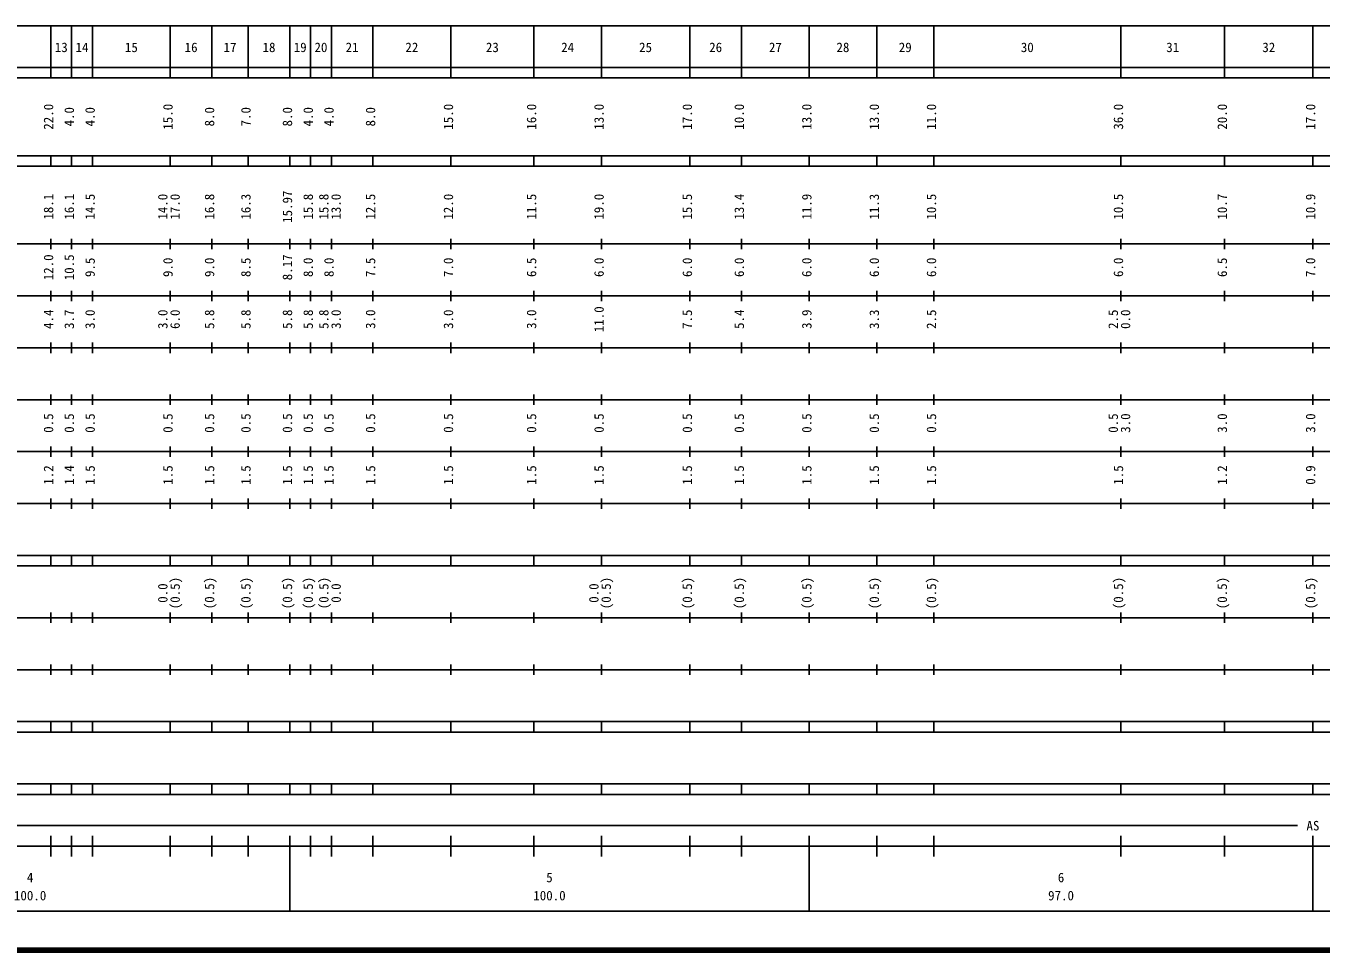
# Model space of a CAD drawing. Units: millimetres on the paper, enlarged 1000 times. Extents: x 40000 to 680000, y 20000 to 380000.
# Drawn here: x 217191 to 466572, y 20000 to 198000 of the extents above; entities that cross this region are included whole.
import ezdxf
from ezdxf.enums import TextEntityAlignment as Align

# ---------------------------------------------------------------- set-up
doc = ezdxf.new("R2010")
doc.units = ezdxf.units.MM
doc.header["$LTSCALE"] = 1000
doc.layers.add('M-TTL', color=2, linetype='Continuous', lineweight=140)
doc.layers.add('M-TTL-BAND', color=7, linetype='Continuous', lineweight=25)
doc.styles.add('ＭＳ ゴシック', font='')
doc.styles.get('ＭＳ ゴシック').set_extended_font_data('MS Gothic')

msp = doc.modelspace()

# ---------------------------------------------------------------- linework, layer by layer
at = {"layer": 'M-TTL'}
msp.add_line((40000, 20000), (680000, 20000), dxfattribs=at)
at = {"layer": 'M-TTL-BAND'}
for p, q in [((68000, 198000), (579000, 198000)), ((222000, 188000), (222000, 198000)), ((226000, 188000), (226000, 198000)), ((230000, 188000), (230000, 198000)), ((245000, 188000), (245000, 198000)), ((253000, 188000), (253000, 198000)), ((260000, 188000), (260000, 198000)), ((268000, 188000), (268000, 198000)), ((272000, 188000), (272000, 198000)), ((276000, 188000), (276000, 198000)), ((284000, 188000), (284000, 198000)), ((299000, 188000), (299000, 198000)), ((315000, 188000), (315000, 198000)), ((328000, 188000), (328000, 198000)), ((345000, 188000), (345000, 198000)), ((355000, 188000), (355000, 198000)), ((368000, 188000), (368000, 198000)), ((381000, 188000), (381000, 198000)), ((392000, 188000), (392000, 198000)), ((428000, 188000), (428000, 198000)), ((448000, 188000), (448000, 198000)), ((465000, 188000), (465000, 198000)), ((40000, 190000), (579000, 190000)), ((40000, 188000), (579000, 188000)), ((40000, 173000), (579000, 173000)), ((222000, 171000), (222000, 173000)), ((226000, 171000), (226000, 173000)), ((230000, 171000), (230000, 173000)), ((245000, 171000), (245000, 173000)), ((253000, 171000), (253000, 173000)), ((260000, 171000), (260000, 173000)), ((268000, 171000), (268000, 173000)), ((272000, 171000), (272000, 173000)), ((276000, 171000), (276000, 173000)), ((284000, 171000), (284000, 173000)), ((299000, 171000), (299000, 173000)), ((315000, 171000), (315000, 173000)), ((328000, 171000), (328000, 173000)), ((345000, 171000), (345000, 173000)), ((355000, 171000), (355000, 173000)), ((368000, 171000), (368000, 173000)), ((381000, 171000), (381000, 173000)), ((392000, 171000), (392000, 173000)), ((428000, 171000), (428000, 173000)), ((448000, 171000), (448000, 173000)), ((465000, 171000), (465000, 173000)), ((40000, 171000), (579000, 171000)), ((40000, 156000), (579000, 156000)), ((222000, 155000), (222000, 157000)), ((226000, 155000), (226000, 157000)), ((230000, 155000), (230000, 157000)), ((245000, 155000), (245000, 157000)), ((253000, 155000), (253000, 157000)), ((260000, 155000), (260000, 157000)), ((268000, 155000), (268000, 157000)), ((272000, 155000), (272000, 157000)), ((276000, 155000), (276000, 157000)), ((284000, 155000), (284000, 157000)), ((299000, 155000), (299000, 157000)), ((315000, 155000), (315000, 157000)), ((328000, 155000), (328000, 157000)), ((345000, 155000), (345000, 157000)), ((355000, 155000), (355000, 157000)), ((368000, 155000), (368000, 157000)), ((381000, 155000), (381000, 157000)), ((392000, 155000), (392000, 157000)), ((428000, 155000), (428000, 157000)), ((448000, 155000), (448000, 157000)), ((465000, 155000), (465000, 157000)), ((46000, 146000), (579000, 146000)), ((222000, 145000), (222000, 147000)), ((226000, 145000), (226000, 147000)), ((230000, 145000), (230000, 147000)), ((245000, 145000), (245000, 147000)), ((253000, 145000), (253000, 147000)), ((260000, 145000), (260000, 147000)), ((268000, 145000), (268000, 147000)), ((272000, 145000), (272000, 147000)), ((276000, 145000), (276000, 147000)), ((284000, 145000), (284000, 147000)), ((299000, 145000), (299000, 147000)), ((315000, 145000), (315000, 147000)), ((328000, 145000), (328000, 147000)), ((345000, 145000), (345000, 147000)), ((355000, 145000), (355000, 147000)), ((368000, 145000), (368000, 147000)), ((381000, 145000), (381000, 147000)), ((392000, 145000), (392000, 147000)), ((428000, 145000), (428000, 147000)), ((448000, 145000), (448000, 147000)), ((465000, 145000), (465000, 147000)), ((52000, 136000), (579000, 136000)), ((222000, 135000), (222000, 137000)), ((226000, 135000), (226000, 137000)), ((230000, 135000), (230000, 137000)), ((245000, 135000), (245000, 137000)), ((253000, 135000), (253000, 137000)), ((260000, 135000), (260000, 137000)), ((268000, 135000), (268000, 137000)), ((272000, 135000), (272000, 137000)), ((276000, 135000), (276000, 137000)), ((284000, 135000), (284000, 137000)), ((299000, 135000), (299000, 137000)), ((315000, 135000), (315000, 137000)), ((328000, 135000), (328000, 137000)), ((345000, 135000), (345000, 137000)), ((355000, 135000), (355000, 137000)), ((368000, 135000), (368000, 137000)), ((381000, 135000), (381000, 137000)), ((392000, 135000), (392000, 137000)), ((428000, 135000), (428000, 137000)), ((448000, 135000), (448000, 137000)), ((465000, 135000), (465000, 137000)), ((46000, 126000), (579000, 126000)), ((222000, 125000), (222000, 127000)), ((226000, 125000), (226000, 127000)), ((230000, 125000), (230000, 127000)), ((245000, 125000), (245000, 127000)), ((253000, 125000), (253000, 127000)), ((260000, 125000), (260000, 127000)), ((268000, 125000), (268000, 127000)), ((272000, 125000), (272000, 127000)), ((276000, 125000), (276000, 127000)), ((284000, 125000), (284000, 127000)), ((299000, 125000), (299000, 127000)), ((315000, 125000), (315000, 127000)), ((328000, 125000), (328000, 127000)), ((345000, 125000), (345000, 127000)), ((355000, 125000), (355000, 127000)), ((368000, 125000), (368000, 127000)), ((381000, 125000), (381000, 127000)), ((392000, 125000), (392000, 127000)), ((428000, 125000), (428000, 127000)), ((448000, 125000), (448000, 127000)), ((465000, 125000), (465000, 127000)), ((52000, 116000), (579000, 116000)), ((222000, 115000), (222000, 117000)), ((226000, 115000), (226000, 117000)), ((230000, 115000), (230000, 117000)), ((245000, 115000), (245000, 117000)), ((253000, 115000), (253000, 117000)), ((260000, 115000), (260000, 117000)), ((268000, 115000), (268000, 117000)), ((272000, 115000), (272000, 117000)), ((276000, 115000), (276000, 117000)), ((284000, 115000), (284000, 117000)), ((299000, 115000), (299000, 117000)), ((315000, 115000), (315000, 117000)), ((328000, 115000), (328000, 117000)), ((345000, 115000), (345000, 117000)), ((355000, 115000), (355000, 117000)), ((368000, 115000), (368000, 117000)), ((381000, 115000), (381000, 117000)), ((392000, 115000), (392000, 117000)), ((428000, 115000), (428000, 117000)), ((448000, 115000), (448000, 117000)), ((465000, 115000), (465000, 117000)), ((46000, 106000), (579000, 106000)), ((222000, 105000), (222000, 107000)), ((226000, 105000), (226000, 107000)), ((230000, 105000), (230000, 107000)), ((245000, 105000), (245000, 107000)), ((253000, 105000), (253000, 107000)), ((260000, 105000), (260000, 107000)), ((268000, 105000), (268000, 107000)), ((272000, 105000), (272000, 107000)), ((276000, 105000), (276000, 107000)), ((284000, 105000), (284000, 107000)), ((299000, 105000), (299000, 107000)), ((315000, 105000), (315000, 107000)), ((328000, 105000), (328000, 107000)), ((345000, 105000), (345000, 107000)), ((355000, 105000), (355000, 107000)), ((368000, 105000), (368000, 107000)), ((381000, 105000), (381000, 107000)), ((392000, 105000), (392000, 107000)), ((428000, 105000), (428000, 107000)), ((448000, 105000), (448000, 107000)), ((465000, 105000), (465000, 107000)), ((40000, 96000), (579000, 96000)), ((222000, 94000), (222000, 96000)), ((226000, 94000), (226000, 96000)), ((230000, 94000), (230000, 96000)), ((245000, 94000), (245000, 96000)), ((253000, 94000), (253000, 96000)), ((260000, 94000), (260000, 96000)), ((268000, 94000), (268000, 96000)), ((272000, 94000), (272000, 96000)), ((276000, 94000), (276000, 96000)), ((284000, 94000), (284000, 96000)), ((299000, 94000), (299000, 96000)), ((315000, 94000), (315000, 96000)), ((328000, 94000), (328000, 96000)), ((345000, 94000), (345000, 96000)), ((355000, 94000), (355000, 96000)), ((368000, 94000), (368000, 96000)), ((381000, 94000), (381000, 96000)), ((392000, 94000), (392000, 96000)), ((428000, 94000), (428000, 96000)), ((448000, 94000), (448000, 96000)), ((465000, 94000), (465000, 96000)), ((40000, 94000), (579000, 94000)), ((222000, 83000), (222000, 85000)), ((226000, 83000), (226000, 85000)), ((230000, 83000), (230000, 85000)), ((245000, 83000), (245000, 85000)), ((253000, 83000), (253000, 85000)), ((260000, 83000), (260000, 85000)), ((268000, 83000), (268000, 85000)), ((272000, 83000), (272000, 85000)), ((276000, 83000), (276000, 85000)), ((284000, 83000), (284000, 85000)), ((299000, 83000), (299000, 85000)), ((315000, 83000), (315000, 85000)), ((328000, 83000), (328000, 85000)), ((345000, 83000), (345000, 85000)), ((355000, 83000), (355000, 85000)), ((368000, 83000), (368000, 85000)), ((381000, 83000), (381000, 85000)), ((392000, 83000), (392000, 85000)), ((428000, 83000), (428000, 85000)), ((448000, 83000), (448000, 85000)), ((465000, 83000), (465000, 85000)), ((49000, 84000), (579000, 84000)), ((222000, 73000), (222000, 75000)), ((226000, 73000), (226000, 75000)), ((230000, 73000), (230000, 75000)), ((245000, 73000), (245000, 75000)), ((253000, 73000), (253000, 75000)), ((260000, 73000), (260000, 75000)), ((268000, 73000), (268000, 75000)), ((272000, 73000), (272000, 75000)), ((276000, 73000), (276000, 75000)), ((284000, 73000), (284000, 75000)), ((299000, 73000), (299000, 75000)), ((315000, 73000), (315000, 75000)), ((328000, 73000), (328000, 75000)), ((345000, 73000), (345000, 75000)), ((355000, 73000), (355000, 75000)), ((368000, 73000), (368000, 75000)), ((381000, 73000), (381000, 75000)), ((392000, 73000), (392000, 75000)), ((428000, 73000), (428000, 75000)), ((448000, 73000), (448000, 75000)), ((465000, 73000), (465000, 75000)), ((40000, 74000), (579000, 74000)), ((40000, 64000), (579000, 64000)), ((222000, 62000), (222000, 64000)), ((226000, 62000), (226000, 64000)), ((230000, 62000), (230000, 64000)), ((245000, 62000), (245000, 64000)), ((253000, 62000), (253000, 64000)), ((260000, 62000), (260000, 64000)), ((268000, 62000), (268000, 64000)), ((272000, 62000), (272000, 64000)), ((276000, 62000), (276000, 64000)), ((284000, 62000), (284000, 64000)), ((299000, 62000), (299000, 64000)), ((315000, 62000), (315000, 64000)), ((328000, 62000), (328000, 64000)), ((345000, 62000), (345000, 64000)), ((355000, 62000), (355000, 64000)), ((368000, 62000), (368000, 64000)), ((381000, 62000), (381000, 64000)), ((392000, 62000), (392000, 64000)), ((428000, 62000), (428000, 64000)), ((448000, 62000), (448000, 64000)), ((465000, 62000), (465000, 64000)), ((40000, 62000), (579000, 62000)), ((40000, 52000), (579000, 52000)), ((40000, 50000), (579000, 50000)), ((222000, 50000), (222000, 52000)), ((226000, 50000), (226000, 52000)), ((230000, 50000), (230000, 52000)), ((245000, 50000), (245000, 52000)), ((253000, 50000), (253000, 52000)), ((260000, 50000), (260000, 52000)), ((268000, 50000), (268000, 52000)), ((272000, 50000), (272000, 52000)), ((276000, 50000), (276000, 52000)), ((284000, 50000), (284000, 52000)), ((299000, 50000), (299000, 52000)), ((315000, 50000), (315000, 52000)), ((328000, 50000), (328000, 52000)), ((345000, 50000), (345000, 52000)), ((355000, 50000), (355000, 52000)), ((368000, 50000), (368000, 52000)), ((381000, 50000), (381000, 52000)), ((392000, 50000), (392000, 52000)), ((428000, 50000), (428000, 52000)), ((448000, 50000), (448000, 52000)), ((465000, 50000), (465000, 52000)), ((71000, 44000), (462000, 44000)), ((40000, 40000), (579000, 40000)), ((222000, 38000), (222000, 42000)), ((226000, 38000), (226000, 42000)), ((230000, 38000), (230000, 42000)), ((245000, 38000), (245000, 42000)), ((253000, 38000), (253000, 42000)), ((260000, 38000), (260000, 42000)), ((268000, 27500), (268000, 42000)), ((272000, 38000), (272000, 42000)), ((276000, 38000), (276000, 42000)), ((284000, 38000), (284000, 42000)), ((299000, 38000), (299000, 42000)), ((315000, 38000), (315000, 42000)), ((328000, 38000), (328000, 42000)), ((345000, 38000), (345000, 42000)), ((355000, 38000), (355000, 42000)), ((368000, 27500), (368000, 42000)), ((381000, 38000), (381000, 42000)), ((392000, 38000), (392000, 42000)), ((428000, 38000), (428000, 42000)), ((448000, 38000), (448000, 42000)), ((465000, 27500), (465000, 42000)), ((68000, 27500), (579000, 27500))]:
    msp.add_line(p, q, dxfattribs=at)

# ---------------------------------------------------------------- texts
at = {"layer": 'M-TTL-BAND', "style": 'ＭＳ ゴシック'}
for s, p in [('13', (224000, 192405)), ('14', (228000, 192405)), ('15', (237500, 192405)), ('16', (249000, 192405)), ('17', (256500, 192405)), ('18', (264000, 192405)), ('19', (270000, 192405)), ('20', (274000, 192405)), ('21', (280000, 192405)), ('22', (291500, 192405)), ('23', (307000, 192405)), ('24', (321500, 192405)), ('25', (336500, 192405)), ('26', (350000, 192405)), ('27', (361500, 192405)), ('28', (374500, 192405)), ('29', (386500, 192405)), ('30', (410000, 192405)), ('31', (438000, 192405)), ('32', (456500, 192405)), ('AS', (465000, 42500)), ('4', (218000, 32523)), ('5', (318000, 32523)), ('6', (416500, 32523)), ('100.0', (218000, 29033)), ('100.0', (318000, 29033)), ('97.0', (416500, 29033))]:
    msp.add_text(s, height=1833, dxfattribs=at).set_placement(p, align=Align.BOTTOM_CENTER)
for s, p in [('22.0', (223000, 180500)), ('4.0', (227000, 180500)), ('4.0', (231000, 180500)), ('15.0', (246000, 180500)), ('8.0', (254000, 180500)), ('7.0', (261000, 180500)), ('8.0', (269000, 180500)), ('4.0', (273000, 180500)), ('4.0', (277000, 180500)), ('8.0', (285000, 180500)), ('15.0', (300000, 180500)), ('16.0', (316000, 180500)), ('13.0', (329000, 180500)), ('17.0', (346000, 180500)), ('10.0', (356000, 180500)), ('13.0', (369000, 180500)), ('13.0', (382000, 180500)), ('11.0', (393000, 180500)), ('36.0', (429000, 180500)), ('20.0', (449000, 180500)), ('17.0', (466000, 180500)), ('18.1', (223000, 163174)), ('16.1', (227000, 163174)), ('14.5', (231000, 163174)), ('14.0', (245000, 163174)), ('17.0', (247370, 163174)), ('16.8', (254000, 163174)), ('16.3', (261000, 163174)), ('15.97', (269000, 163174)), ('15.8', (273000, 163174)), ('15.8', (276000, 163174)), ('13.0', (278370, 163174)), ('12.5', (285000, 163174)), ('12.0', (300000, 163174)), ('11.5', (316000, 163174)), ('19.0', (329000, 163174)), ('15.5', (346000, 163174)), ('13.4', (356000, 163174)), ('11.9', (369000, 163174)), ('11.3', (382000, 163174)), ('10.5', (393000, 163174)), ('10.5', (429000, 163174)), ('10.7', (449000, 163174)), ('10.9', (466000, 163174)), ('12.0', (223000, 151500)), ('10.5', (227000, 151500)), ('9.5', (231000, 151500)), ('9.0', (246000, 151500)), ('9.0', (254000, 151500)), ('8.5', (261000, 151500)), ('8.17', (269000, 151500)), ('8.0', (273000, 151500)), ('8.0', (277000, 151500)), ('7.5', (285000, 151500)), ('7.0', (300000, 151500)), ('6.5', (316000, 151500)), ('6.0', (329000, 151500)), ('6.0', (346000, 151500)), ('6.0', (356000, 151500)), ('6.0', (369000, 151500)), ('6.0', (382000, 151500)), ('6.0', (393000, 151500)), ('6.0', (429000, 151500)), ('6.5', (449000, 151500)), ('7.0', (466000, 151500)), ('4.4', (223000, 141500)), ('3.7', (227000, 141500)), ('3.0', (231000, 141500)), ('3.0', (245000, 141500)), ('6.0', (247370, 141500)), ('5.8', (254000, 141500)), ('5.8', (261000, 141500)), ('5.8', (269000, 141500)), ('5.8', (273000, 141500)), ('5.8', (276000, 141500)), ('3.0', (278370, 141500)), ('3.0', (285000, 141500)), ('3.0', (300000, 141500)), ('3.0', (316000, 141500)), ('11.0', (329000, 141500)), ('7.5', (346000, 141500)), ('5.4', (356000, 141500)), ('3.9', (369000, 141500)), ('3.3', (382000, 141500)), ('2.5', (393000, 141500)), ('2.5', (428000, 141500)), ('0.0', (430370, 141500)), ('0.5', (223000, 121500)), ('0.5', (227000, 121500)), ('0.5', (231000, 121500)), ('0.5', (246000, 121500)), ('0.5', (254000, 121500)), ('0.5', (261000, 121500)), ('0.5', (269000, 121500)), ('0.5', (273000, 121500)), ('0.5', (277000, 121500)), ('0.5', (285000, 121500)), ('0.5', (300000, 121500)), ('0.5', (316000, 121500)), ('0.5', (329000, 121500)), ('0.5', (346000, 121500)), ('0.5', (356000, 121500)), ('0.5', (369000, 121500)), ('0.5', (382000, 121500)), ('0.5', (393000, 121500)), ('0.5', (428000, 121500)), ('3.0', (430370, 121500)), ('3.0', (449000, 121500)), ('3.0', (466000, 121500)), ('1.2', (223000, 111500)), ('1.4', (227000, 111500)), ('1.5', (231000, 111500)), ('1.5', (246000, 111500)), ('1.5', (254000, 111500)), ('1.5', (261000, 111500)), ('1.5', (269000, 111500)), ('1.5', (273000, 111500)), ('1.5', (277000, 111500)), ('1.5', (285000, 111500)), ('1.5', (300000, 111500)), ('1.5', (316000, 111500)), ('1.5', (329000, 111500)), ('1.5', (346000, 111500)), ('1.5', (356000, 111500)), ('1.5', (369000, 111500)), ('1.5', (382000, 111500)), ('1.5', (393000, 111500)), ('1.5', (429000, 111500)), ('1.2', (449000, 111500)), ('0.9', (466000, 111500)), ('0.0', (245000, 88764)), ('(0.5)', (247370, 88764)), ('(0.5)', (254000, 88764)), ('(0.5)', (261000, 88764)), ('(0.5)', (269000, 88764)), ('(0.5)', (273000, 88764)), ('(0.5)', (276000, 88764)), ('0.0', (278370, 88764)), ('0.0', (328000, 88764)), ('(0.5)', (330370, 88764)), ('(0.5)', (346000, 88764)), ('(0.5)', (356000, 88764)), ('(0.5)', (369000, 88764)), ('(0.5)', (382000, 88764)), ('(0.5)', (393000, 88764)), ('(0.5)', (429000, 88764)), ('(0.5)', (449000, 88764)), ('(0.5)', (466000, 88764))]:
    msp.add_text(s, height=1833, rotation=90, dxfattribs=at).set_placement(p, align=Align.BOTTOM_CENTER)

doc.saveas('drawing.dxf')
